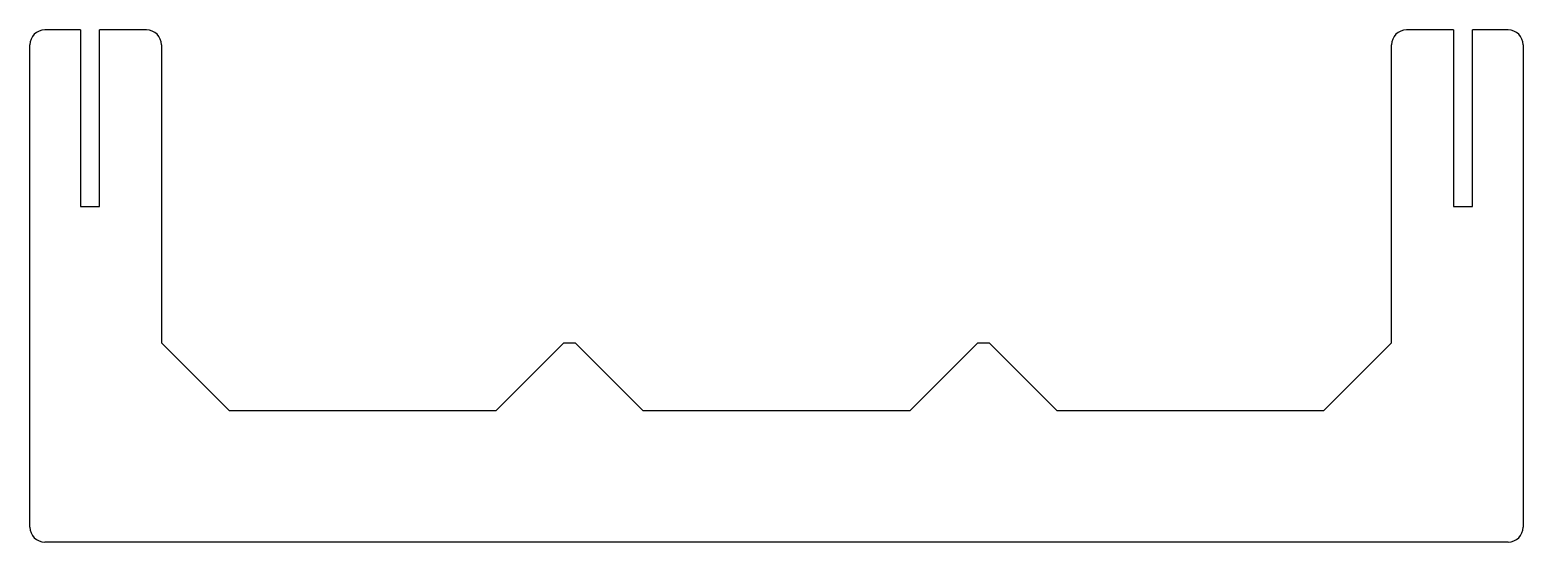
# Paper-space layout '_Back' of a CAD drawing. Header units: millimetres. Extents: x -198 to 198, y -104 to 32.
import ezdxf

# ---------------------------------------------------------------- set-up
doc = ezdxf.new("R2010")
doc.units = ezdxf.units.MM

psp = doc.layouts.new('_Back')

# ---------------------------------------------------------------- linework, layer by layer
at = {"color": 7, "linetype": 'Continuous', "lineweight": 25}
for p, q in [((-185.05, 32), (-194.5, 32)), ((-185.05, 32), (-185.05, -15)), ((-179.95, -15), (-179.95, 32)), ((-167.5, 32), (-179.95, 32)), ((179.95, 32), (167.5, 32)), ((179.95, 32), (179.95, -15)), ((194.5, 32), (185.05, 32)), ((185.05, -15), (185.05, 32)), ((-198.5, -100.3), (-198.5, 28)), ((-163.5, 28), (-163.5, -51.3)), ((163.5, -51.3), (163.5, 28)), ((198.5, 28), (198.5, -100.3)), ((-185.05, -15), (-179.95, -15)), ((179.95, -15), (185.05, -15)), ((-163.5, -51.3), (-145.5, -69.3)), ((-74.5, -69.3), (-56.5, -51.3)), ((-56.5, -51.3), (-53.5, -51.3)), ((-53.5, -51.3), (-35.5, -69.3)), ((35.5, -69.3), (53.5, -51.3)), ((53.5, -51.3), (56.5, -51.3)), ((56.5, -51.3), (74.5, -69.3)), ((145.5, -69.3), (163.5, -51.3)), ((-145.5, -69.3), (-74.5, -69.3)), ((-35.5, -69.3), (35.5, -69.3)), ((74.5, -69.3), (145.5, -69.3)), ((194.5, -104.3), (-194.5, -104.3))]:
    psp.add_line(p, q, dxfattribs=at)
for centre, start, end in [((-194.5, 28), 90, 180), ((-167.5, 28), 0, 90), ((167.5, 28), 90, 180), ((194.5, 28), 0, 90), ((-194.5, -100.3), 180, 270), ((194.5, -100.3), 270, 0)]:
    psp.add_arc(centre, 4, start, end, dxfattribs=at)

doc.saveas('drawing.dxf')
